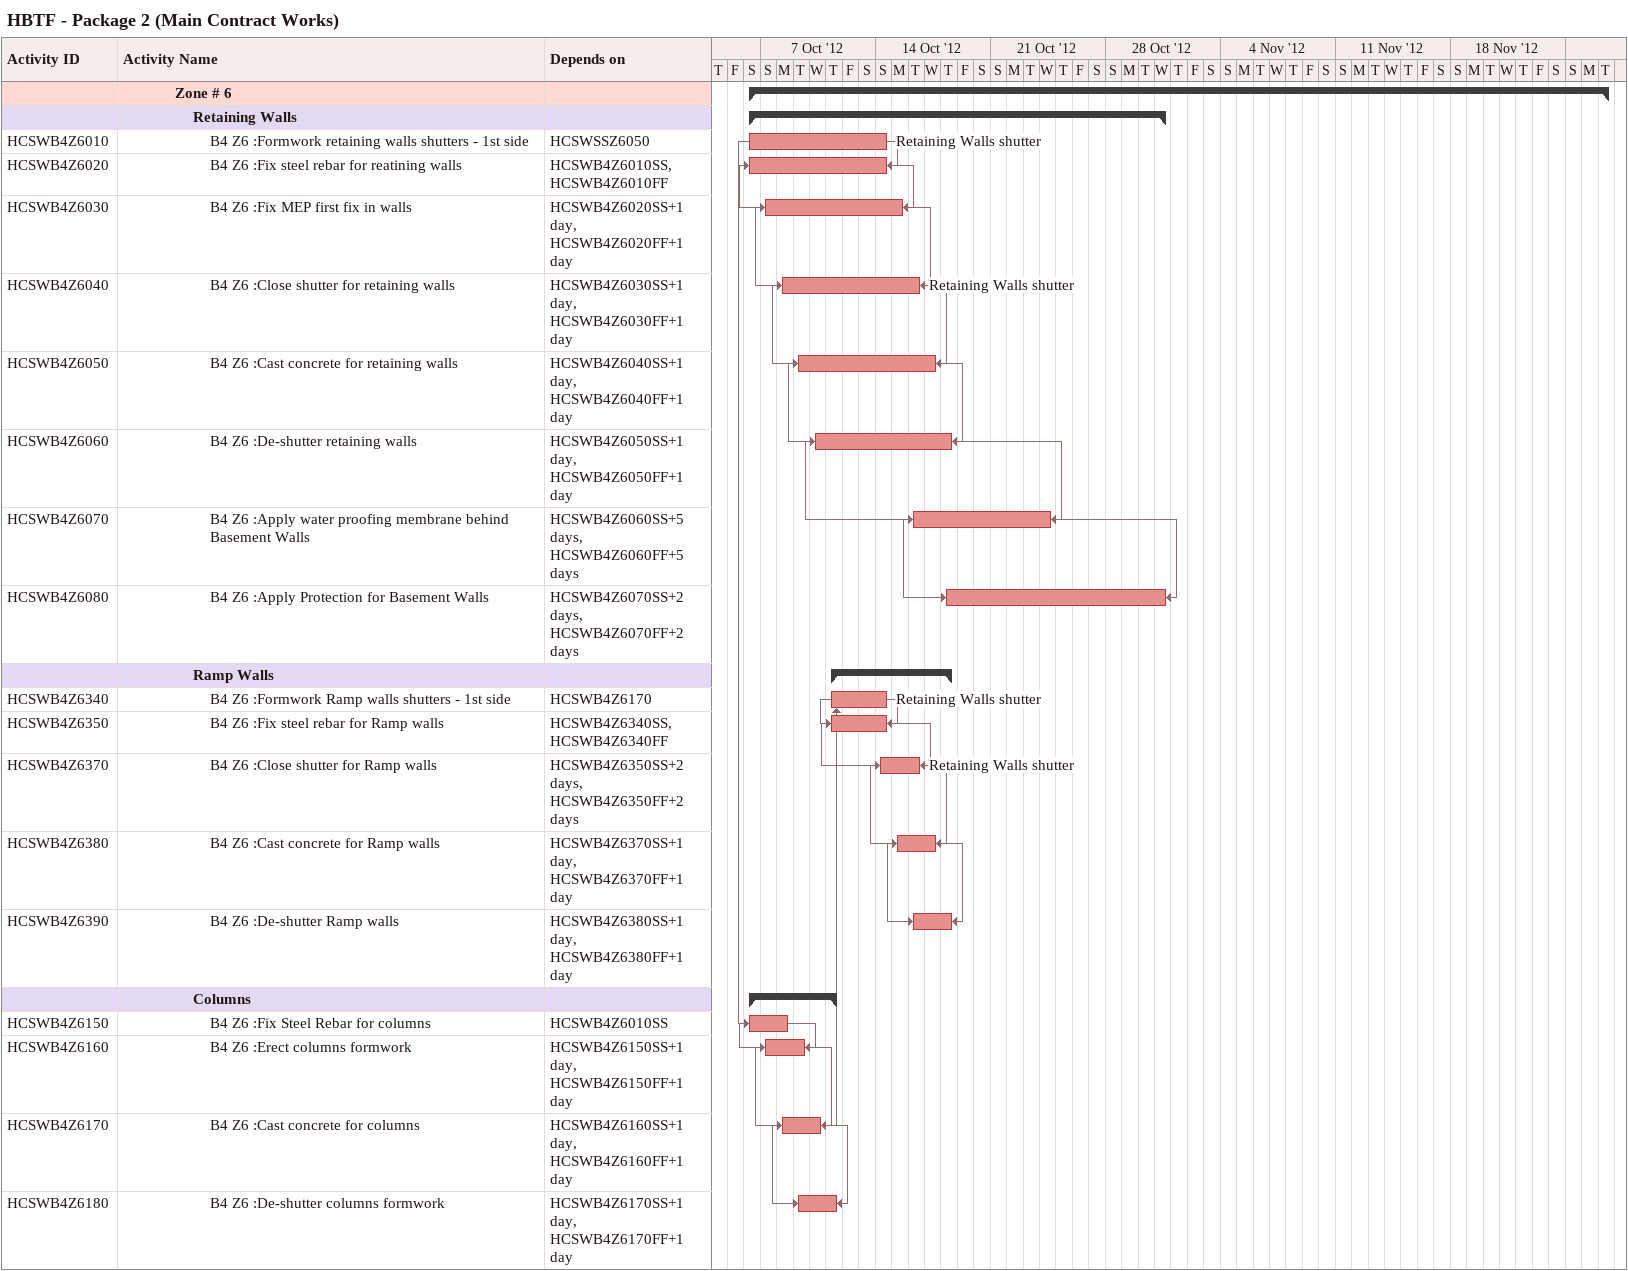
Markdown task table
HBTF - Package 2 (Main Contract Works)

| ID | Level | Task | Start | Finish | Predecessors | Resources |
|---|---|---|---|---|---|---|
|  | 4 | **Zone # 6** | 2012-10-06 | 2012-11-27 |  |  |
|  | 5 | **Retaining Walls** | 2012-10-06 | 2012-10-31 |  |  |
| HCSWB4Z6010 | 6 | B4 Z6 :Formwork retaining walls shutters - 1st side | 2012-10-06 | 2012-10-14 | HCSWSSZ6050 | Retaining Walls shutter |
| HCSWB4Z6020 | 6 | B4 Z6 :Fix steel rebar for reatining walls | 2012-10-06 | 2012-10-14 | HCSWB4Z6010SS, HCSWB4Z6010FF |  |
| HCSWB4Z6030 | 6 | B4 Z6 :Fix MEP first fix in walls | 2012-10-07 | 2012-10-15 | HCSWB4Z6020SS+1d, HCSWB4Z6020FF+1d |  |
| HCSWB4Z6040 | 6 | B4 Z6 :Close shutter for retaining walls | 2012-10-08 | 2012-10-16 | HCSWB4Z6030SS+1d, HCSWB4Z6030FF+1d | Retaining Walls shutter |
| HCSWB4Z6050 | 6 | B4 Z6 :Cast concrete for retaining walls | 2012-10-09 | 2012-10-17 | HCSWB4Z6040SS+1d, HCSWB4Z6040FF+1d |  |
| HCSWB4Z6060 | 6 | B4 Z6 :De-shutter retaining walls | 2012-10-10 | 2012-10-18 | HCSWB4Z6050SS+1d, HCSWB4Z6050FF+1d |  |
| HCSWB4Z6070 | 6 | B4 Z6 :Apply water proofing membrane behind Basement Walls | 2012-10-16 | 2012-10-24 | HCSWB4Z6060SS+5d, HCSWB4Z6060FF+5d |  |
| HCSWB4Z6080 | 6 | B4 Z6 :Apply Protection for Basement Walls | 2012-10-18 | 2012-10-31 | HCSWB4Z6070SS+2d, HCSWB4Z6070FF+2d |  |
|  | 5 | **Ramp Walls** | 2012-10-11 | 2012-10-18 |  |  |
| HCSWB4Z6340 | 6 | B4 Z6 :Formwork Ramp walls shutters - 1st side | 2012-10-11 | 2012-10-14 | HCSWB4Z6170 | Retaining Walls shutter |
| HCSWB4Z6350 | 6 | B4 Z6 :Fix steel rebar for Ramp walls | 2012-10-11 | 2012-10-14 | HCSWB4Z6340SS, HCSWB4Z6340FF |  |
| HCSWB4Z6370 | 6 | B4 Z6 :Close shutter for Ramp walls | 2012-10-14 | 2012-10-16 | HCSWB4Z6350SS+2d, HCSWB4Z6350FF+2d | Retaining Walls shutter |
| HCSWB4Z6380 | 6 | B4 Z6 :Cast concrete for Ramp walls | 2012-10-15 | 2012-10-17 | HCSWB4Z6370SS+1d, HCSWB4Z6370FF+1d |  |
| HCSWB4Z6390 | 6 | B4 Z6 :De-shutter Ramp walls | 2012-10-16 | 2012-10-18 | HCSWB4Z6380SS+1d, HCSWB4Z6380FF+1d |  |
|  | 5 | **Columns** | 2012-10-06 | 2012-10-11 |  |  |
| HCSWB4Z6150 | 6 | B4 Z6 :Fix Steel Rebar for columns | 2012-10-06 | 2012-10-08 | HCSWB4Z6010SS |  |
| HCSWB4Z6160 | 6 | B4 Z6 :Erect columns formwork | 2012-10-07 | 2012-10-09 | HCSWB4Z6150SS+1d, HCSWB4Z6150FF+1d |  |
| HCSWB4Z6170 | 6 | B4 Z6 :Cast concrete for columns | 2012-10-08 | 2012-10-10 | HCSWB4Z6160SS+1d, HCSWB4Z6160FF+1d |  |
| HCSWB4Z6180 | 6 | B4 Z6 :De-shutter columns formwork | 2012-10-09 | 2012-10-11 | HCSWB4Z6170SS+1d, HCSWB4Z6170FF+1d |  |
